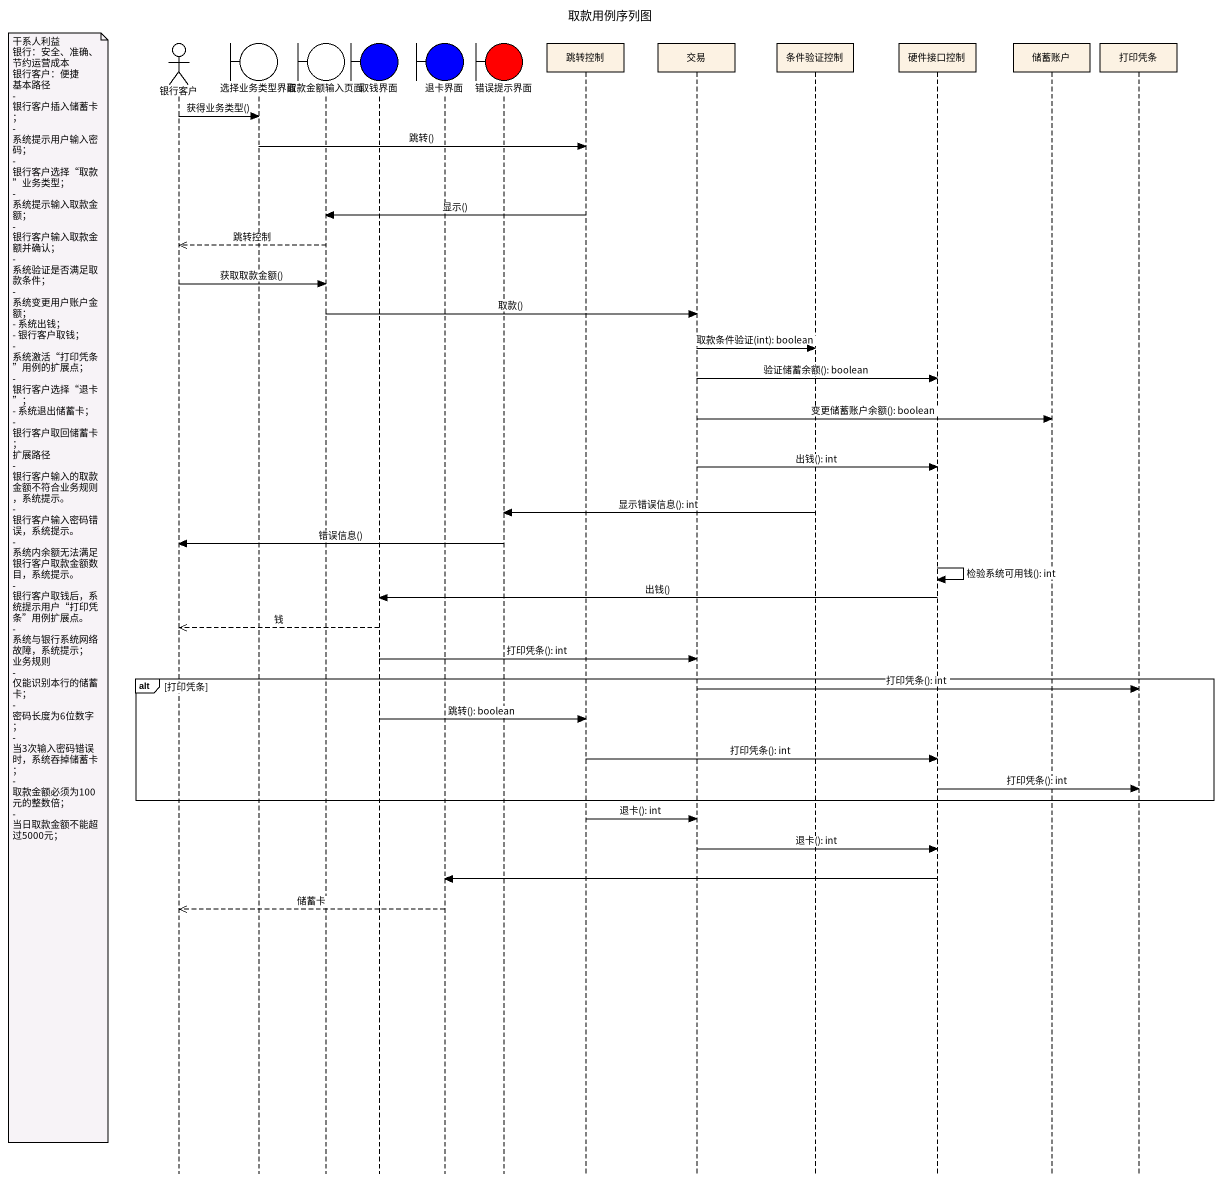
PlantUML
@startuml
title 取款用例序列图
hide footbox
actor 银行客户
boundary 选择业务类型界面
boundary 取款金额输入页面
boundary 取钱界面 #0000FF
boundary 退卡界面 #0000FF
boundary 错误提示界面 #FF0000
participant 跳转控制
participant 交易
participant 条件验证控制
participant 硬件接口控制
participant 储蓄账户
participant 打印凭条

银行客户 -> 选择业务类型界面 : 获得业务类型()
选择业务类型界面 -> 跳转控制 : 跳转()
跳转控制 -> 取款金额输入页面 : 显示()
取款金额输入页面 -->> 银行客户 : 跳转控制
银行客户 -> 取款金额输入页面 : 获取取款金额()
取款金额输入页面 -> 交易 : 取款()
交易 -> 条件验证控制 : 取款条件验证(int): boolean
交易 -> 硬件接口控制 : 验证储蓄余额(): boolean
交易 -> 储蓄账户 : 变更储蓄账户余额(): boolean
交易 -> 硬件接口控制 : 出钱(): int
条件验证控制 -> 错误提示界面 : 显示错误信息(): int
错误提示界面 -> 银行客户 : 错误信息()
硬件接口控制 -> 硬件接口控制 : 检验系统可用钱(): int
note left of 银行客户
  干系人利益
  银行：安全、准确、节约运营成本
  银行客户：便捷
  基本路径
  - 银行客户插入储蓄卡；
  - 系统提示用户输入密码；
  - 银行客户选择“取款”业务类型；
  - 系统提示输入取款金额；
  - 银行客户输入取款金额并确认；
  - 系统验证是否满足取款条件；
  - 系统变更用户账户金额；
  - 系统出钱；
  - 银行客户取钱；
  - 系统激活“打印凭条”用例的扩展点；
  - 银行客户选择“退卡”；
  - 系统退出储蓄卡；
  - 银行客户取回储蓄卡；
  扩展路径
  - 银行客户输入的取款金额不符合业务规则，系统提示。
  - 银行客户输入密码错误，系统提示。
  - 系统内余额无法满足银行客户取款金额数目，系统提示。
  - 银行客户取钱后，系统提示用户“打印凭条”用例扩展点。
  - 系统与银行系统网络故障，系统提示；
  业务规则
  - 仅能识别本行的储蓄卡；
  - 密码长度为6位数字；
  - 当3次输入密码错误时，系统吞掉储蓄卡；
  - 取款金额必须为100元的整数倍；
  - 当日取款金额不能超过5000元；
end note
硬件接口控制 -> 取钱界面 : 出钱()
取钱界面 -->> 银行客户 : 钱
取钱界面 -> 交易 : 打印凭条(): int
alt 打印凭条
  交易 -> 打印凭条 : 打印凭条(): int
  取钱界面 -> 跳转控制 : 跳转(): boolean
  跳转控制 -> 硬件接口控制 : 打印凭条(): int
  硬件接口控制 -> 打印凭条 : 打印凭条(): int
end
跳转控制 -> 交易 : 退卡(): int
交易 -> 硬件接口控制 : 退卡(): int
硬件接口控制 -> 退卡界面
退卡界面 -->> 银行客户 : 储蓄卡
@enduml
